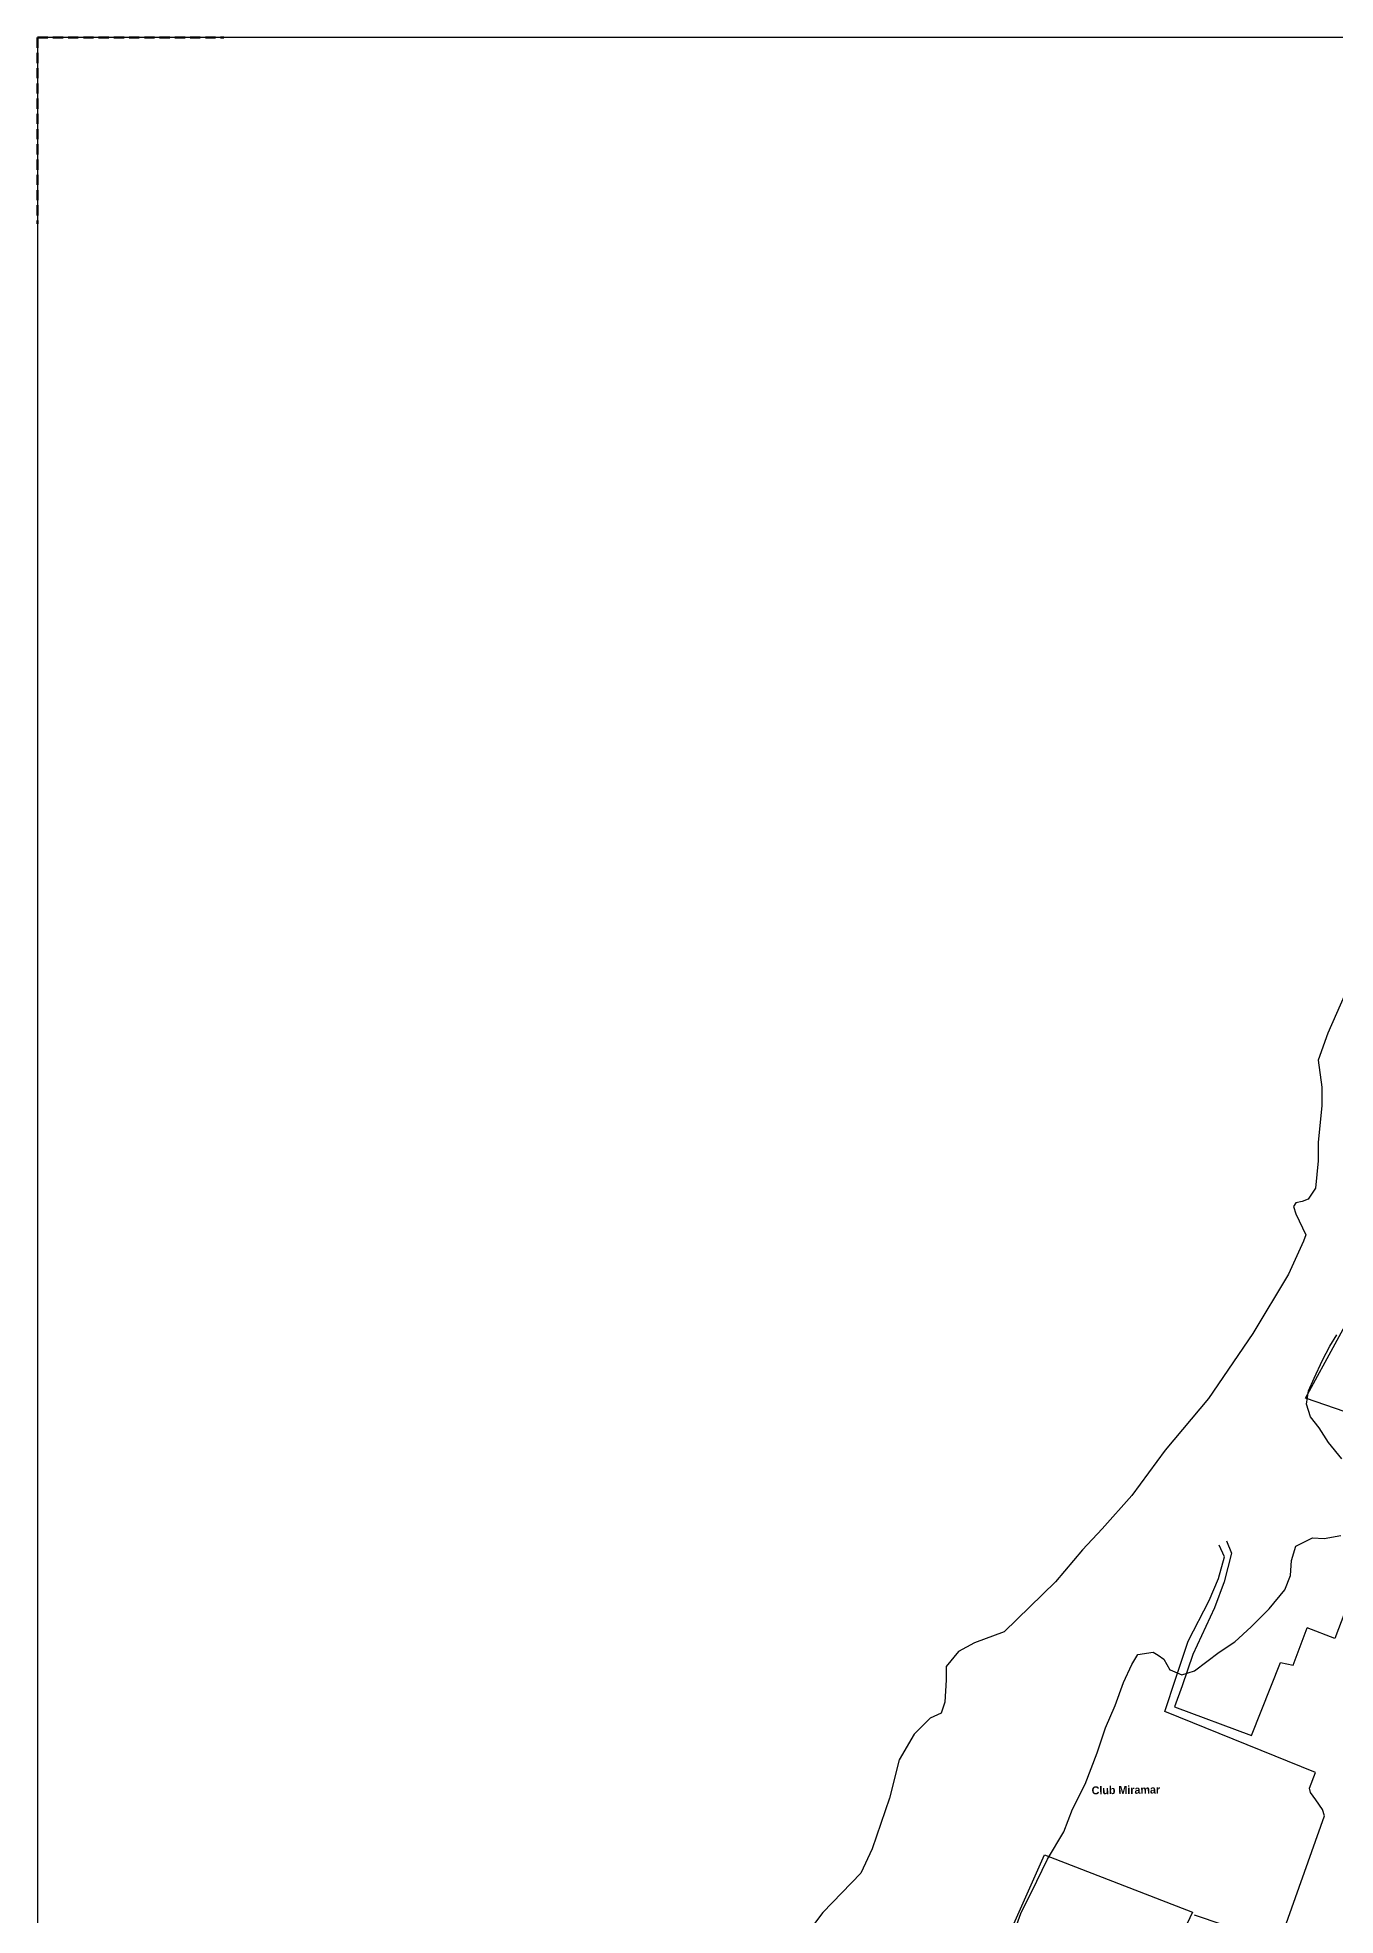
# Model space of a CAD drawing. Header units: millimetres. Extents: x 2890 to 6602, y 1274 to 4283.
# Drawn here: x 2890 to 3701, y 2976 to 4149 of the extents above; entities that cross this region are included whole.
import ezdxf

# ---------------------------------------------------------------- set-up
doc = ezdxf.new("R2010")
doc.units = ezdxf.units.MM
doc.linetypes.add('HIDDEN', pattern=[9.525, 6.35, -3.175])
doc.layers.add('LETRAS', color=7, linetype='Continuous')
doc.layers.add('Paraguana', color=53, linetype='Continuous')
doc.layers.add('PERIMETRO', color=253, linetype='HIDDEN', lineweight=50)
doc.styles.add('ROMANS', font='')
doc.styles.get('ROMANS').set_extended_font_data('Berlin Sans FB Demi', bold=True)

msp = doc.modelspace()

# ---------------------------------------------------------------- linework, layer by layer
msp.add_lwpolyline([(2890.1, 1858.8), (5169.1, 1858.8), (5169.1, 4149.2), (2890.1, 4149.2)], close=True)
for points in [[(3825.9, 3250.5), (3810.1, 3205.7), (3732, 3233.7), (3707, 3290.6), (3682.2, 3299.3), (3721.7, 3371.6), (3743.3, 3407.9), (3827.8, 3670.2), (3845.1, 3664.8), (3871.9, 3661.8), (3900.7, 3667), (3915.6, 3672.8), (3921.6, 3680.9), (3932.4, 3653.8), (3942.2, 3612.3), (3947.5, 3584), (3945.1, 3563.8), (3929.5, 3532.2), (3908.9, 3480.8)], [(3731.7, 3231.3), (3700.5, 3149.1), (3683.1, 3155.7)], [(3612.6, 2976.5), (3665.6, 2958.5), (3694.1, 3038.4), (3692.7, 3042.3), (3688.6, 3048.3), (3685.2, 3052.8), (3684.6, 3055.6), (3688.3, 3065.4), (3594.2, 3103.5), (3601.1, 3124.3), (3608.9, 3147.4), (3621.9, 3172.8), (3627.7, 3186.6), (3631.6, 3200.2), (3628.3, 3207.5)], [(3632.7, 3210.1), (3636, 3202.4), (3631.4, 3184.6), (3625.2, 3168.2), (3611.7, 3139.2), (3605.1, 3119.6), (3600.4, 3106.4), (3648.5, 3088.5), (3666.5, 3134.1), (3674.4, 3132.4), (3683.1, 3155.7)], [(3619.1, 2860.9), (3477, 2913.5), (3475.3, 2918.6), (3480.1, 2926.2), (3519.2, 3013.9), (3611.6, 2978.2), (3590.2, 2932.6), (3590.4, 2925.7), (3591.1, 2923.2), (3597.2, 2918.8), (3601.7, 2915.3), (3604.8, 2911.9), (3621.1, 2924), (3672.4, 2903.7), (3673.8, 2907.3), (3678.7, 2912.2), (3684.8, 2915.3), (3695.8, 2914.3), (3699.4, 2914.5), (3703.4, 2914.8), (3733, 2999.2)]]:
    msp.add_lwpolyline(points)
at = {"color": 40}
for points in [[(3704.8, 3261.3), (3696.5, 3271.6), (3690.7, 3280.6), (3685.3, 3287.5), (3682.8, 3295.4), (3684.1, 3303.8), (3687.6, 3311.7), (3692.7, 3323), (3697.3, 3331.8), (3701.7, 3338.9)], [(3495.7, 2953.8), (3504.3, 2977.2), (3514.3, 2997.4), (3521, 3011.2), (3531.1, 3028.4), (3536.5, 3042.5), (3544.5, 3058.1), (3552, 3077.6), (3557.2, 3093.2), (3563.3, 3107.3), (3568.4, 3121.6), (3573.6, 3132.9), (3577.4, 3139.1), (3587, 3140.5), (3590.1, 3138.7), (3593.6, 3136.2), (3597.5, 3129.5), (3597.6, 3129.5), (3604.8, 3126.4), (3612.8, 3129), (3628.3, 3140.5), (3638, 3147.1), (3648.2, 3156.4), (3659.5, 3167.6), (3669.2, 3179.4), (3672.8, 3188.4), (3673.3, 3197.9), (3676.2, 3206.8), (3686.5, 3211.9), (3693.9, 3211.6), (3704.2, 3213.5)]]:
    msp.add_lwpolyline(points, dxfattribs=at)
at = {"layer": 'Paraguana'}
msp.add_lwpolyline([(3707, 3551.8), (3696.2, 3527.2), (3690, 3510.4), (3692.3, 3493.5), (3692.3, 3482), (3690, 3458.9), (3690, 3447.4), (3688.5, 3430.5), (3683.9, 3423.5), (3680, 3422), (3676.2, 3421.2), (3674.6, 3418.9), (3676.2, 3414.3), (3682.3, 3401.2), (3680.8, 3397.4), (3671.5, 3376.6), (3649.2, 3339.7), (3621.5, 3299.1), (3594.5, 3266.8), (3573.7, 3238.4), (3555.2, 3217.6), (3542.9, 3204.5), (3526, 3184.6), (3493.8, 3153.2), (3475.3, 3146.3), (3465.3, 3140.9), (3457.6, 3131.7), (3457.6, 3123.2), (3456.8, 3109.4), (3454.5, 3102.4), (3447.6, 3099.4), (3437.6, 3089.4), (3428.3, 3073.2), (3422.2, 3049.4), (3411.4, 3017.8), (3404.4, 3002.5), (3380.6, 2978), (3369, 2962.6)], dxfattribs=at)
at = {"layer": 'PERIMETRO'}
for q in [(3006.4, 4149.2), (2890.1, 4032.8)]:
    msp.add_line((2890.1, 4149.2), q, dxfattribs=at)

# ---------------------------------------------------------------- texts
at = {"layer": 'LETRAS', "style": 'ROMANS'}
msp.add_text('Club Miramar', height=5, rotation=0.7867, dxfattribs=at).set_placement((3548.6, 3051.7))

doc.saveas('drawing.dxf')
